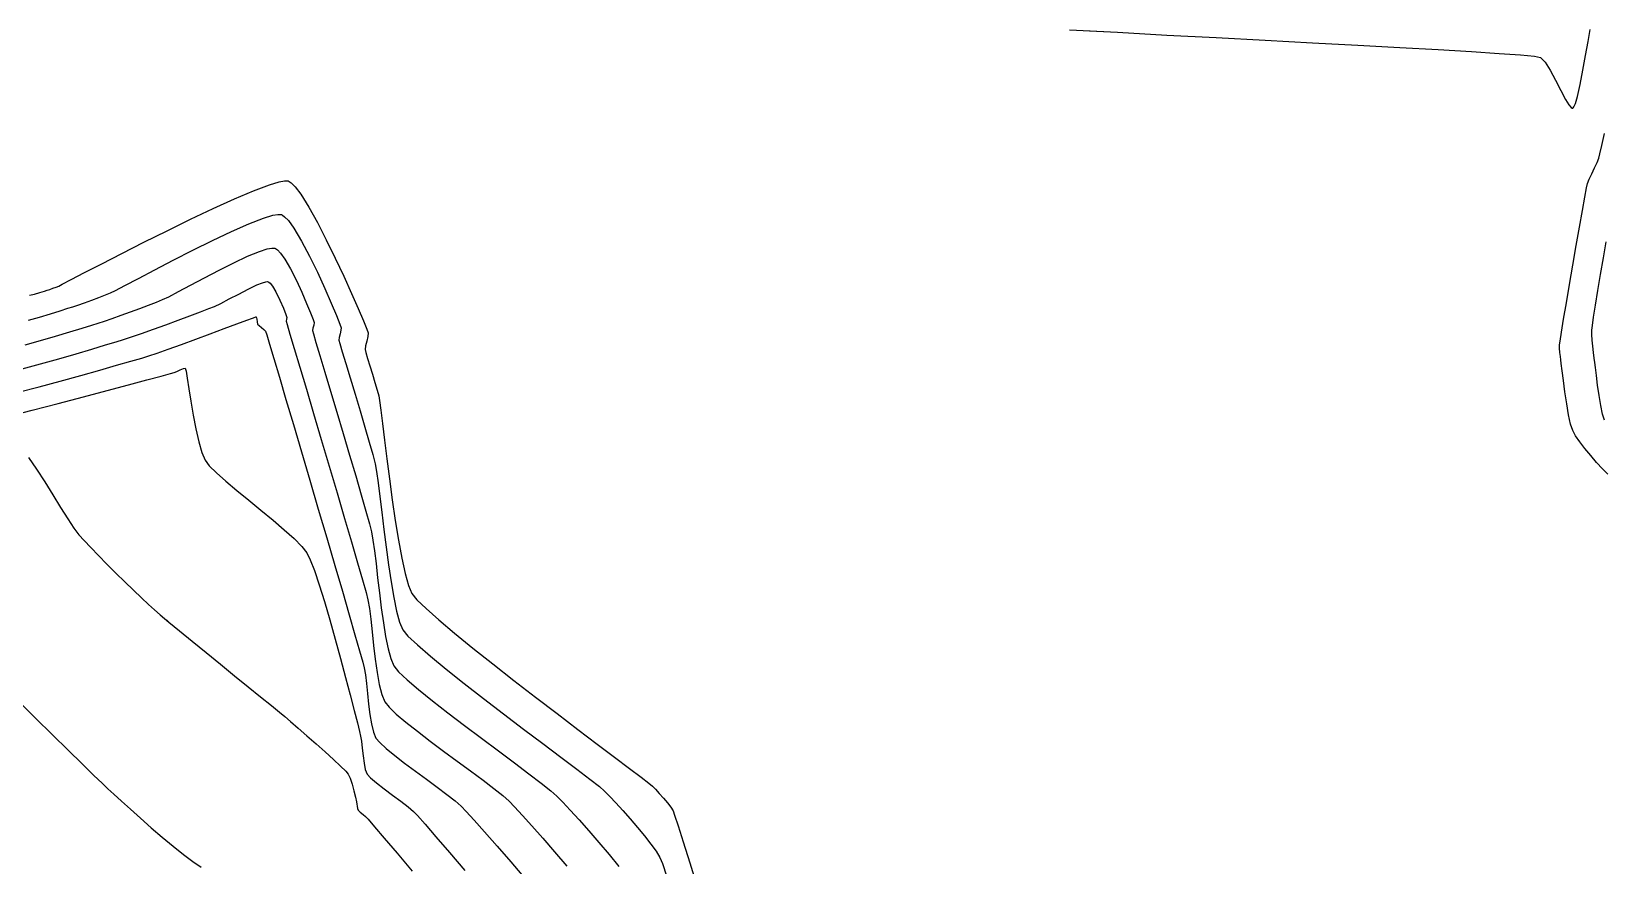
# Model space of a CAD drawing. Header units: metres. Extents: x 708868 to 711043, y 5411316 to 5413138.
# Drawn here: x 709590.9 to 709742.4, y 5411987 to 5412067.4 of the extents above; entities that cross this region are included whole.
import ezdxf

# ---------------------------------------------------------------- set-up
doc = ezdxf.new("R2010")
doc.units = ezdxf.units.M
for name, color, linetype in [('Rionegro 2010_Contours', 7, 'Continuous'), ('Rionegro 2014_Contours', 7, 'Continuous'), ('Rionegro 2018_Contours', 7, 'Continuous')]:
    doc.layers.add(name, color=color, linetype=linetype)

msp = doc.modelspace()

# ---------------------------------------------------------------- linework, layer by layer
at = {"layer": 'Rionegro 2010_Contours'}
for points in [[(709692.86, 5412067.45, 243), (709695.55, 5412067.31, 243), (709700.29, 5412067.05, 243), (709705.06, 5412066.8, 243), (709709.77, 5412066.55, 243), (709714.34, 5412066.31, 243), (709718.7, 5412066.07, 243), (709722.76, 5412065.85, 243), (709726.44, 5412065.64, 243), (709729.65, 5412065.45, 243), (709732.33, 5412065.28, 243), (709734.38, 5412065.13, 243), (709735.72, 5412065, 243), (709736.29, 5412064.9, 243), (709736.74, 5412064.44, 243), (709737.24, 5412063.66, 243), (709737.75, 5412062.7, 243), (709738.25, 5412061.7, 243), (709738.72, 5412060.83, 243), (709739.04, 5412060.31, 243), (709739.24, 5412060.07, 243), (709739.35, 5412060, 243), (709739.4, 5412060, 243), (709739.44, 5412060.02, 243), (709739.52, 5412060.13, 243), (709739.66, 5412060.45, 243), (709739.86, 5412061.13, 243), (709740.12, 5412062.29, 243), (709740.39, 5412063.65, 243), (709740.65, 5412065.08, 243), (709740.88, 5412066.43, 243), (709741.07, 5412067.57, 243)], [(709742.79, 5412024.75, 242), (709742.28, 5412025.27, 242), (709741.71, 5412025.87, 242), (709741.14, 5412026.53, 242), (709740.58, 5412027.2, 242), (709740.08, 5412027.85, 242), (709739.68, 5412028.44, 242), (709739.4, 5412028.94, 242), (709739.2, 5412029.55, 242), (709739, 5412030.45, 242), (709738.82, 5412031.52, 242), (709738.65, 5412032.66, 242), (709738.5, 5412033.76, 242), (709738.38, 5412034.71, 242), (709738.3, 5412035.41, 242), (709738.26, 5412035.75, 242), (709738.22, 5412036.07, 242), (709738.17, 5412036.48, 242), (709738.14, 5412036.89, 242), (709738.13, 5412037.21, 242), (709738.18, 5412037.57, 242), (709738.32, 5412038.43, 242), (709738.53, 5412039.69, 242), (709738.79, 5412041.25, 242), (709739.09, 5412043.02, 242), (709739.41, 5412044.89, 242), (709739.74, 5412046.76, 242), (709740.05, 5412048.54, 242), (709740.33, 5412050.13, 242), (709740.56, 5412051.42, 242), (709740.73, 5412052.33, 242), (709740.82, 5412052.75, 242), (709740.98, 5412053.16, 242), (709741.23, 5412053.69, 242), (709741.51, 5412054.25, 242), (709741.76, 5412054.77, 242), (709741.92, 5412055.19, 242), (709742.02, 5412055.59, 242), (709742.21, 5412056.41, 242), (709742.45, 5412057.57, 242)], [(709590.74, 5412041.98, 242), (709591.22, 5412042.09, 242), (709591.74, 5412042.24, 242), (709592.17, 5412042.37, 242), (709592.44, 5412042.46, 242), (709592.68, 5412042.54, 242), (709592.99, 5412042.65, 242), (709593.3, 5412042.77, 242), (709593.54, 5412042.86, 242), (709593.88, 5412043.04, 242), (709594.74, 5412043.49, 242), (709596.04, 5412044.16, 242), (709597.7, 5412045.02, 242), (709599.63, 5412046.01, 242), (709601.75, 5412047.09, 242), (709603.98, 5412048.2, 242), (709606.23, 5412049.3, 242), (709608.43, 5412050.34, 242), (709610.48, 5412051.27, 242), (709612.31, 5412052.05, 242), (709613.84, 5412052.63, 242), (709614.78, 5412052.91, 242), (709615.3, 5412053.01, 242), (709615.55, 5412053.01, 242), (709615.64, 5412052.99, 242), (709615.74, 5412052.94, 242), (709615.95, 5412052.8, 242), (709616.31, 5412052.43, 242), (709616.86, 5412051.71, 242), (709617.63, 5412050.48, 242), (709618.46, 5412048.99, 242), (709619.32, 5412047.32, 242), (709620.18, 5412045.56, 242), (709621.01, 5412043.81, 242), (709621.76, 5412042.16, 242), (709622.4, 5412040.69, 242), (709622.91, 5412039.51, 242), (709623.24, 5412038.7, 242), (709623.37, 5412038.35, 242), (709623.34, 5412038.01, 242), (709623.23, 5412037.56, 242), (709623.11, 5412037.1, 242), (709623.07, 5412036.75, 242), (709623.13, 5412036.45, 242), (709623.29, 5412035.89, 242), (709623.51, 5412035.17, 242), (709623.77, 5412034.37, 242), (709624.01, 5412033.56, 242), (709624.23, 5412032.85, 242), (709624.37, 5412032.3, 242), (709624.45, 5412031.83, 242), (709624.57, 5412030.9, 242), (709624.73, 5412029.61, 242), (709624.92, 5412028.02, 242), (709625.14, 5412026.22, 242), (709625.4, 5412024.28, 242), (709625.67, 5412022.28, 242), (709625.96, 5412020.29, 242), (709626.27, 5412018.39, 242), (709626.59, 5412016.66, 242), (709626.91, 5412015.18, 242), (709627.24, 5412014.01, 242), (709627.56, 5412013.24, 242), (709628.04, 5412012.65, 242), (709628.93, 5412011.79, 242), (709630.17, 5412010.7, 242), (709631.69, 5412009.42, 242), (709633.45, 5412007.99, 242), (709635.37, 5412006.46, 242), (709637.4, 5412004.87, 242), (709639.48, 5412003.27, 242), (709641.55, 5412001.68, 242), (709643.55, 5412000.15, 242), (709645.42, 5411998.74, 242), (709647.1, 5411997.47, 242), (709648.53, 5411996.39, 242), (709649.66, 5411995.54, 242), (709650.41, 5411994.96, 242), (709650.74, 5411994.7, 242), (709651.03, 5411994.39, 242), (709651.4, 5411993.99, 242), (709651.8, 5411993.54, 242), (709652.18, 5411993.08, 242), (709652.51, 5411992.65, 242), (709652.73, 5411992.3, 242), (709652.88, 5411991.89, 242), (709653.21, 5411990.87, 242), (709653.7, 5411989.32, 242), (709654.34, 5411987.3, 242), (709655.1, 5411984.88, 242)], [(709590.62, 5412039.59, 241), (709591.7, 5412039.88, 241), (709592.74, 5412040.19, 241), (709593.67, 5412040.49, 241), (709594.41, 5412040.73, 241), (709594.89, 5412040.88, 241), (709595.39, 5412041.04, 241), (709596.02, 5412041.26, 241), (709596.72, 5412041.51, 241), (709597.42, 5412041.77, 241), (709598.05, 5412042.01, 241), (709598.54, 5412042.21, 241), (709599, 5412042.44, 241), (709599.93, 5412042.92, 241), (709601.22, 5412043.6, 241), (709602.81, 5412044.43, 241), (709604.58, 5412045.35, 241), (709606.47, 5412046.31, 241), (709608.37, 5412047.24, 241), (709610.19, 5412048.11, 241), (709611.86, 5412048.85, 241), (709613.28, 5412049.4, 241), (709614.17, 5412049.68, 241), (709614.67, 5412049.77, 241), (709614.91, 5412049.77, 241), (709615, 5412049.75, 241), (709615.1, 5412049.7, 241), (709615.31, 5412049.55, 241), (709615.68, 5412049.17, 241), (709616.21, 5412048.43, 241), (709616.95, 5412047.2, 241), (709617.71, 5412045.75, 241), (709618.47, 5412044.19, 241), (709619.18, 5412042.64, 241), (709619.8, 5412041.21, 241), (709620.3, 5412040.03, 241), (709620.63, 5412039.2, 241), (709620.75, 5412038.85, 241), (709620.73, 5412038.6, 241), (709620.65, 5412038.26, 241), (709620.57, 5412037.92, 241), (709620.53, 5412037.66, 241), (709620.62, 5412037.33, 241), (709620.85, 5412036.54, 241), (709621.19, 5412035.4, 241), (709621.61, 5412034.01, 241), (709622.09, 5412032.46, 241), (709622.57, 5412030.85, 241), (709623.04, 5412029.28, 241), (709623.46, 5412027.84, 241), (709623.8, 5412026.63, 241), (709624.02, 5412025.75, 241), (709624.16, 5412024.99, 241), (709624.31, 5412023.92, 241), (709624.48, 5412022.59, 241), (709624.67, 5412021.07, 241), (709624.87, 5412019.42, 241), (709625.08, 5412017.71, 241), (709625.31, 5412016, 241), (709625.56, 5412014.36, 241), (709625.82, 5412012.85, 241), (709626.09, 5412011.54, 241), (709626.39, 5412010.49, 241), (709626.7, 5412009.76, 241), (709627.19, 5412009.15, 241), (709628.1, 5412008.29, 241), (709629.35, 5412007.21, 241), (709630.87, 5412005.96, 241), (709632.6, 5412004.59, 241), (709634.47, 5412003.14, 241), (709636.4, 5412001.66, 241), (709638.33, 5412000.19, 241), (709640.2, 5411998.78, 241), (709641.93, 5411997.48, 241), (709643.45, 5411996.32, 241), (709644.71, 5411995.36, 241), (709645.63, 5411994.64, 241), (709646.13, 5411994.21, 241), (709646.63, 5411993.7, 241), (709647.23, 5411993.07, 241), (709647.9, 5411992.33, 241), (709648.61, 5411991.54, 241), (709649.31, 5411990.71, 241), (709649.98, 5411989.89, 241), (709650.59, 5411989.11, 241), (709651.09, 5411988.41, 241), (709651.46, 5411987.81, 241), (709651.7, 5411987.22, 241), (709652.11, 5411986.04, 241)], [(709742.46, 5412029.96, 241), (709742.28, 5412030.52, 241), (709742.11, 5412031.35, 241), (709741.95, 5412032.31, 241), (709741.8, 5412033.32, 241), (709741.68, 5412034.26, 241), (709741.59, 5412035.02, 241), (709741.54, 5412035.49, 241), (709741.48, 5412035.92, 241), (709741.42, 5412036.46, 241), (709741.35, 5412037.06, 241), (709741.29, 5412037.66, 241), (709741.26, 5412038.2, 241), (709741.25, 5412038.62, 241), (709741.3, 5412039.05, 241), (709741.42, 5412039.88, 241), (709741.61, 5412041.04, 241), (709741.83, 5412042.44, 241), (709742.09, 5412043.97, 241), (709742.36, 5412045.57, 241), (709742.64, 5412047.13, 241)], [(709590.01, 5412034.88, 239), (709591.78, 5412035.36, 239), (709593.54, 5412035.85, 239), (709595.22, 5412036.33, 239), (709596.75, 5412036.79, 239), (709598.06, 5412037.19, 239), (709599.09, 5412037.5, 239), (709599.78, 5412037.71, 239), (709600.55, 5412037.96, 239), (709601.53, 5412038.3, 239), (709602.66, 5412038.7, 239), (709603.85, 5412039.13, 239), (709605.05, 5412039.57, 239), (709606.19, 5412040, 239), (709607.2, 5412040.38, 239), (709608.01, 5412040.69, 239), (709608.55, 5412040.9, 239), (709609.17, 5412041.2, 239), (709609.98, 5412041.62, 239), (709610.89, 5412042.1, 239), (709611.8, 5412042.58, 239), (709612.64, 5412042.98, 239), (709613.19, 5412043.19, 239), (709613.51, 5412043.28, 239), (709613.66, 5412043.29, 239), (709613.72, 5412043.27, 239), (709613.78, 5412043.24, 239), (709613.91, 5412043.13, 239), (709614.13, 5412042.85, 239), (709614.45, 5412042.31, 239), (709614.84, 5412041.52, 239), (709615.19, 5412040.73, 239), (709615.43, 5412040.12, 239), (709615.53, 5412039.85, 239), (709615.5, 5412039.66, 239), (709615.46, 5412039.48, 239), (709615.55, 5412039.15, 239), (709615.82, 5412038.24, 239), (709616.23, 5412036.85, 239), (709616.77, 5412035.05, 239), (709617.4, 5412032.94, 239), (709618.09, 5412030.58, 239), (709618.84, 5412028.07, 239), (709619.6, 5412025.5, 239), (709620.36, 5412022.94, 239), (709621.08, 5412020.48, 239), (709621.75, 5412018.21, 239), (709622.33, 5412016.2, 239), (709622.8, 5412014.55, 239), (709623.15, 5412013.33, 239), (709623.33, 5412012.63, 239), (709623.48, 5412011.81, 239), (709623.61, 5412010.76, 239), (709623.74, 5412009.55, 239), (709623.88, 5412008.25, 239), (709624.03, 5412006.92, 239), (709624.21, 5412005.65, 239), (709624.42, 5412004.49, 239), (709624.67, 5412003.52, 239), (709624.97, 5412002.8, 239), (709625.38, 5412002.29, 239), (709626.07, 5412001.63, 239), (709627, 5412000.84, 239), (709628.1, 5411999.97, 239), (709629.33, 5411999.03, 239), (709630.63, 5411998.06, 239), (709631.94, 5411997.09, 239), (709633.22, 5411996.15, 239), (709634.42, 5411995.26, 239), (709635.47, 5411994.46, 239), (709636.32, 5411993.77, 239), (709636.93, 5411993.23, 239), (709637.47, 5411992.68, 239), (709638.22, 5411991.87, 239), (709639.14, 5411990.85, 239), (709640.18, 5411989.67, 239), (709641.32, 5411988.37, 239), (709642.51, 5411986.99, 239)], [(709589.64, 5412032.64, 238), (709591.67, 5412033.17, 238), (709593.7, 5412033.71, 238), (709595.66, 5412034.25, 238), (709597.49, 5412034.76, 238), (709599.12, 5412035.23, 238), (709600.5, 5412035.62, 238), (709601.55, 5412035.93, 238), (709602.22, 5412036.13, 238), (709603.02, 5412036.39, 238), (709604.1, 5412036.77, 238), (709605.37, 5412037.23, 238), (709606.75, 5412037.74, 238), (709608.15, 5412038.27, 238), (709609.49, 5412038.77, 238), (709610.69, 5412039.22, 238), (709611.66, 5412039.58, 238), (709612.21, 5412039.78, 238), (709612.46, 5412039.87, 238), (709612.55, 5412039.89, 238), (709612.56, 5412039.89, 238), (709612.58, 5412039.88, 238), (709612.6, 5412039.81, 238), (709612.63, 5412039.67, 238), (709612.66, 5412039.43, 238), (709612.71, 5412039.21, 238), (709612.84, 5412039.07, 238), (709613.07, 5412038.88, 238), (709613.31, 5412038.68, 238), (709613.47, 5412038.52, 238), (709613.58, 5412038.18, 238), (709613.85, 5412037.28, 238), (709614.27, 5412035.89, 238), (709614.81, 5412034.08, 238), (709615.44, 5412031.94, 238), (709616.16, 5412029.52, 238), (709616.93, 5412026.91, 238), (709617.73, 5412024.17, 238), (709618.55, 5412021.38, 238), (709619.36, 5412018.62, 238), (709620.14, 5412015.95, 238), (709620.87, 5412013.46, 238), (709621.52, 5412011.2, 238), (709622.08, 5412009.26, 238), (709622.53, 5412007.71, 238), (709622.83, 5412006.63, 238), (709622.98, 5412006.07, 238), (709623.1, 5412005.41, 238), (709623.2, 5412004.57, 238), (709623.3, 5412003.61, 238), (709623.4, 5412002.6, 238), (709623.53, 5412001.6, 238), (709623.68, 5412000.68, 238), (709623.87, 5411999.9, 238), (709624.11, 5411999.32, 238), (709624.47, 5411998.88, 238), (709625.09, 5411998.31, 238), (709625.91, 5411997.64, 238), (709626.87, 5411996.91, 238), (709627.91, 5411996.14, 238), (709628.97, 5411995.36, 238), (709630.01, 5411994.6, 238), (709630.95, 5411993.89, 238), (709631.74, 5411993.26, 238), (709632.32, 5411992.75, 238), (709632.81, 5411992.24, 238), (709633.58, 5411991.4, 238), (709634.58, 5411990.27, 238), (709635.77, 5411988.91, 238), (709637.11, 5411987.38, 238), (709638.53, 5411985.72, 238)], [(709588.5, 5412030.27, 237), (709590.98, 5412030.9, 237), (709593.48, 5412031.55, 237), (709595.92, 5412032.19, 237), (709598.21, 5412032.8, 237), (709600.28, 5412033.35, 237), (709602.04, 5412033.83, 237), (709603.41, 5412034.2, 237), (709604.32, 5412034.45, 237), (709604.67, 5412034.54, 237), (709604.92, 5412034.65, 237), (709605.24, 5412034.8, 237), (709605.55, 5412034.92, 237), (709605.74, 5412034.94, 237), (709605.81, 5412034.67, 237), (709605.93, 5412033.98, 237), (709606.09, 5412032.98, 237), (709606.28, 5412031.76, 237), (709606.5, 5412030.44, 237), (709606.76, 5412029.1, 237), (709607.03, 5412027.87, 237), (709607.33, 5412026.83, 237), (709607.64, 5412026.1, 237), (709608.05, 5412025.56, 237), (709608.74, 5412024.88, 237), (709609.64, 5412024.07, 237), (709610.7, 5412023.18, 237), (709611.85, 5412022.24, 237), (709613.03, 5412021.27, 237), (709614.2, 5412020.31, 237), (709615.28, 5412019.39, 237), (709616.22, 5412018.54, 237), (709616.97, 5412017.79, 237), (709617.45, 5412017.18, 237), (709617.78, 5412016.5, 237), (709618.18, 5412015.45, 237), (709618.64, 5412014.08, 237), (709619.14, 5412012.47, 237), (709619.65, 5412010.7, 237), (709620.18, 5412008.84, 237), (709620.69, 5412006.97, 237), (709621.18, 5412005.15, 237), (709621.63, 5412003.47, 237), (709622.01, 5412001.99, 237), (709622.32, 5412000.79, 237), (709622.53, 5411999.94, 237), (709622.63, 5411999.51, 237), (709622.72, 5411999.01, 237), (709622.79, 5411998.35, 237), (709622.86, 5411997.62, 237), (709622.96, 5411996.91, 237), (709623.08, 5411996.28, 237), (709623.25, 5411995.84, 237), (709623.57, 5411995.48, 237), (709624.15, 5411994.99, 237), (709624.89, 5411994.43, 237), (709625.7, 5411993.83, 237), (709626.51, 5411993.24, 237), (709627.21, 5411992.7, 237), (709627.72, 5411992.26, 237), (709628.1, 5411991.85, 237), (709628.84, 5411991.01, 237), (709629.89, 5411989.81, 237), (709631.18, 5411988.3, 237), (709632.68, 5411986.56, 237)], [(709603.95, 5412010.67, 236), (709604.14, 5412010.5, 236), (709605.19, 5412009.64, 236), (709606.41, 5412008.64, 236), (709607.74, 5412007.56, 236), (709609.12, 5412006.45, 236), (709610.49, 5412005.33, 236), (709611.8, 5412004.27, 236), (709613, 5412003.3, 236), (709614.03, 5412002.47, 236), (709614.82, 5412001.82, 236), (709615.33, 5412001.39, 236), (709615.89, 5412000.9, 236), (709616.62, 5412000.27, 236), (709617.46, 5411999.54, 236), (709618.34, 5411998.76, 236), (709619.21, 5411997.98, 236), (709620.01, 5411997.25, 236), (709620.69, 5411996.62, 236), (709621.19, 5411996.13, 236), (709621.44, 5411995.84, 236), (709621.62, 5411995.45, 236), (709621.8, 5411994.88, 236), (709621.98, 5411994.24, 236), (709622.13, 5411993.64, 236), (709622.24, 5411993.18, 236), (709622.28, 5411992.96, 236), (709622.31, 5411992.77, 236), (709622.34, 5411992.53, 236), (709622.39, 5411992.36, 236), (709622.57, 5411992.19, 236), (709622.87, 5411991.96, 236), (709623.11, 5411991.77, 236), (709623.35, 5411991.5, 236), (709623.96, 5411990.78, 236), (709624.91, 5411989.67, 236), (709626.14, 5411988.23, 236), (709627.6, 5411986.51, 236)]]:
    msp.add_polyline3d(points, dxfattribs=at)
at = {"layer": 'Rionegro 2014_Contours'}
for points in [[(709690.92, 5412067.56, 243), (709695.55, 5412067.31, 243), (709700.29, 5412067.05, 243), (709705.06, 5412066.8, 243), (709709.77, 5412066.55, 243), (709714.34, 5412066.31, 243), (709718.7, 5412066.07, 243), (709722.76, 5412065.85, 243), (709726.44, 5412065.64, 243), (709729.65, 5412065.45, 243), (709732.33, 5412065.28, 243), (709734.38, 5412065.13, 243), (709735.72, 5412065, 243), (709736.29, 5412064.9, 243), (709736.74, 5412064.44, 243), (709737.24, 5412063.66, 243), (709737.75, 5412062.7, 243), (709738.25, 5412061.7, 243), (709738.72, 5412060.83, 243), (709739.04, 5412060.31, 243), (709739.24, 5412060.07, 243), (709739.35, 5412060, 243), (709739.4, 5412060, 243), (709739.44, 5412060.02, 243), (709739.52, 5412060.13, 243), (709739.66, 5412060.45, 243), (709739.86, 5412061.13, 243), (709740.12, 5412062.29, 243), (709740.39, 5412063.65, 243), (709740.65, 5412065.08, 243), (709740.88, 5412066.43, 243), (709741.07, 5412067.57, 243)], [(709742.79, 5412024.75, 242), (709742.28, 5412025.27, 242), (709741.71, 5412025.87, 242), (709741.14, 5412026.53, 242), (709740.58, 5412027.2, 242), (709740.08, 5412027.85, 242), (709739.68, 5412028.44, 242), (709739.4, 5412028.94, 242), (709739.2, 5412029.55, 242), (709739, 5412030.45, 242), (709738.82, 5412031.52, 242), (709738.65, 5412032.66, 242), (709738.5, 5412033.76, 242), (709738.38, 5412034.71, 242), (709738.3, 5412035.41, 242), (709738.26, 5412035.75, 242), (709738.22, 5412036.07, 242), (709738.17, 5412036.48, 242), (709738.14, 5412036.89, 242), (709738.13, 5412037.21, 242), (709738.18, 5412037.57, 242), (709738.32, 5412038.43, 242), (709738.53, 5412039.69, 242), (709738.79, 5412041.25, 242), (709739.09, 5412043.02, 242), (709739.41, 5412044.89, 242), (709739.74, 5412046.76, 242), (709740.05, 5412048.54, 242), (709740.33, 5412050.13, 242), (709740.56, 5412051.42, 242), (709740.73, 5412052.33, 242), (709740.82, 5412052.75, 242), (709740.98, 5412053.16, 242), (709741.23, 5412053.69, 242), (709741.51, 5412054.25, 242), (709741.76, 5412054.77, 242), (709741.92, 5412055.19, 242), (709742.02, 5412055.59, 242), (709742.21, 5412056.41, 242), (709742.45, 5412057.57, 242)], [(709590.74, 5412041.98, 242), (709591.22, 5412042.09, 242), (709591.74, 5412042.24, 242), (709592.17, 5412042.37, 242), (709592.44, 5412042.46, 242), (709592.68, 5412042.54, 242), (709592.99, 5412042.65, 242), (709593.3, 5412042.77, 242), (709593.54, 5412042.86, 242), (709593.88, 5412043.04, 242), (709594.74, 5412043.49, 242), (709596.04, 5412044.16, 242), (709597.7, 5412045.02, 242), (709599.63, 5412046.01, 242), (709601.75, 5412047.09, 242), (709603.98, 5412048.2, 242), (709606.23, 5412049.3, 242), (709608.43, 5412050.34, 242), (709610.48, 5412051.27, 242), (709612.31, 5412052.05, 242), (709613.84, 5412052.63, 242), (709614.78, 5412052.91, 242), (709615.3, 5412053.01, 242), (709615.55, 5412053.01, 242), (709615.64, 5412052.99, 242), (709615.74, 5412052.94, 242), (709615.95, 5412052.8, 242), (709616.31, 5412052.43, 242), (709616.86, 5412051.71, 242), (709617.63, 5412050.48, 242), (709618.46, 5412048.99, 242), (709619.32, 5412047.32, 242), (709620.18, 5412045.56, 242), (709621.01, 5412043.81, 242), (709621.76, 5412042.16, 242), (709622.4, 5412040.69, 242), (709622.91, 5412039.51, 242), (709623.24, 5412038.7, 242), (709623.37, 5412038.35, 242), (709623.34, 5412038.01, 242), (709623.23, 5412037.56, 242), (709623.11, 5412037.1, 242), (709623.07, 5412036.75, 242), (709623.13, 5412036.45, 242), (709623.29, 5412035.89, 242), (709623.51, 5412035.17, 242), (709623.77, 5412034.37, 242), (709624.01, 5412033.56, 242), (709624.23, 5412032.85, 242), (709624.37, 5412032.3, 242), (709624.45, 5412031.83, 242), (709624.57, 5412030.9, 242), (709624.73, 5412029.61, 242), (709624.92, 5412028.02, 242), (709625.14, 5412026.22, 242), (709625.4, 5412024.28, 242), (709625.67, 5412022.28, 242), (709625.96, 5412020.29, 242), (709626.27, 5412018.39, 242), (709626.59, 5412016.66, 242), (709626.91, 5412015.18, 242), (709627.24, 5412014.01, 242), (709627.56, 5412013.24, 242), (709628.04, 5412012.65, 242), (709628.93, 5412011.79, 242), (709630.17, 5412010.7, 242), (709631.69, 5412009.42, 242), (709633.45, 5412007.99, 242), (709635.37, 5412006.46, 242), (709637.4, 5412004.87, 242), (709639.48, 5412003.27, 242), (709641.55, 5412001.68, 242), (709643.55, 5412000.15, 242), (709645.42, 5411998.74, 242), (709647.1, 5411997.47, 242), (709648.53, 5411996.39, 242), (709649.66, 5411995.54, 242), (709650.41, 5411994.96, 242), (709650.74, 5411994.7, 242), (709651.03, 5411994.39, 242), (709651.4, 5411993.99, 242), (709651.8, 5411993.54, 242), (709652.18, 5411993.08, 242), (709652.51, 5411992.65, 242), (709652.73, 5411992.3, 242), (709652.88, 5411991.89, 242), (709653.21, 5411990.87, 242), (709653.7, 5411989.32, 242), (709654.34, 5411987.3, 242), (709655.1, 5411984.88, 242)], [(709590.62, 5412039.59, 241), (709591.7, 5412039.88, 241), (709592.74, 5412040.19, 241), (709593.67, 5412040.49, 241), (709594.41, 5412040.73, 241), (709594.89, 5412040.88, 241), (709595.39, 5412041.04, 241), (709596.02, 5412041.26, 241), (709596.72, 5412041.51, 241), (709597.42, 5412041.77, 241), (709598.05, 5412042.01, 241), (709598.54, 5412042.21, 241), (709599, 5412042.44, 241), (709599.93, 5412042.92, 241), (709601.22, 5412043.6, 241), (709602.81, 5412044.43, 241), (709604.58, 5412045.35, 241), (709606.47, 5412046.31, 241), (709608.37, 5412047.24, 241), (709610.19, 5412048.11, 241), (709611.86, 5412048.85, 241), (709613.28, 5412049.4, 241), (709614.17, 5412049.68, 241), (709614.67, 5412049.77, 241), (709614.91, 5412049.77, 241), (709615, 5412049.75, 241), (709615.1, 5412049.7, 241), (709615.31, 5412049.55, 241), (709615.68, 5412049.17, 241), (709616.21, 5412048.43, 241), (709616.95, 5412047.2, 241), (709617.71, 5412045.75, 241), (709618.47, 5412044.19, 241), (709619.18, 5412042.64, 241), (709619.8, 5412041.21, 241), (709620.3, 5412040.03, 241), (709620.63, 5412039.2, 241), (709620.75, 5412038.85, 241), (709620.73, 5412038.6, 241), (709620.65, 5412038.26, 241), (709620.57, 5412037.92, 241), (709620.53, 5412037.66, 241), (709620.62, 5412037.33, 241), (709620.85, 5412036.54, 241), (709621.19, 5412035.4, 241), (709621.61, 5412034.01, 241), (709622.09, 5412032.46, 241), (709622.57, 5412030.85, 241), (709623.04, 5412029.28, 241), (709623.46, 5412027.84, 241), (709623.8, 5412026.63, 241), (709624.02, 5412025.75, 241), (709624.16, 5412024.99, 241), (709624.31, 5412023.92, 241), (709624.48, 5412022.59, 241), (709624.67, 5412021.07, 241), (709624.87, 5412019.42, 241), (709625.08, 5412017.71, 241), (709625.31, 5412016, 241), (709625.56, 5412014.36, 241), (709625.82, 5412012.85, 241), (709626.09, 5412011.54, 241), (709626.39, 5412010.49, 241), (709626.7, 5412009.76, 241), (709627.19, 5412009.15, 241), (709628.1, 5412008.29, 241), (709629.35, 5412007.21, 241), (709630.87, 5412005.96, 241), (709632.6, 5412004.59, 241), (709634.47, 5412003.14, 241), (709636.4, 5412001.66, 241), (709638.33, 5412000.19, 241), (709640.2, 5411998.78, 241), (709641.93, 5411997.48, 241), (709643.45, 5411996.32, 241), (709644.71, 5411995.36, 241), (709645.63, 5411994.64, 241), (709646.13, 5411994.21, 241), (709646.63, 5411993.7, 241), (709647.23, 5411993.07, 241), (709647.9, 5411992.33, 241), (709648.61, 5411991.54, 241), (709649.31, 5411990.71, 241), (709649.98, 5411989.89, 241), (709650.59, 5411989.11, 241), (709651.09, 5411988.41, 241), (709651.46, 5411987.81, 241), (709651.7, 5411987.22, 241), (709652.11, 5411986.04, 241)], [(709590.31, 5412037.21, 240), (709591.79, 5412037.61, 240), (709593.24, 5412038.03, 240), (709594.6, 5412038.44, 240), (709595.79, 5412038.81, 240), (709596.72, 5412039.1, 240), (709597.33, 5412039.29, 240), (709597.95, 5412039.49, 240), (709598.7, 5412039.75, 240), (709599.56, 5412040.05, 240), (709600.46, 5412040.38, 240), (709601.35, 5412040.71, 240), (709602.2, 5412041.03, 240), (709602.95, 5412041.32, 240), (709603.55, 5412041.56, 240), (709604.15, 5412041.84, 240), (709605.07, 5412042.33, 240), (709606.25, 5412042.95, 240), (709607.58, 5412043.66, 240), (709609, 5412044.4, 240), (709610.41, 5412045.11, 240), (709611.74, 5412045.73, 240), (709612.89, 5412046.21, 240), (709613.64, 5412046.45, 240), (709614.06, 5412046.53, 240), (709614.28, 5412046.53, 240), (709614.36, 5412046.51, 240), (709614.44, 5412046.47, 240), (709614.62, 5412046.35, 240), (709614.91, 5412046.04, 240), (709615.33, 5412045.46, 240), (709615.88, 5412044.51, 240), (709616.44, 5412043.41, 240), (709616.96, 5412042.27, 240), (709617.42, 5412041.19, 240), (709617.8, 5412040.27, 240), (709618.05, 5412039.63, 240), (709618.14, 5412039.35, 240), (709618.11, 5412039.11, 240), (709618.03, 5412038.81, 240), (709617.99, 5412038.57, 240), (709618.08, 5412038.25, 240), (709618.33, 5412037.42, 240), (709618.7, 5412036.17, 240), (709619.17, 5412034.58, 240), (709619.73, 5412032.74, 240), (709620.33, 5412030.73, 240), (709620.95, 5412028.65, 240), (709621.57, 5412026.56, 240), (709622.16, 5412024.57, 240), (709622.69, 5412022.75, 240), (709623.14, 5412021.19, 240), (709623.47, 5412019.97, 240), (709623.68, 5412019.19, 240), (709623.82, 5412018.4, 240), (709623.97, 5412017.36, 240), (709624.12, 5412016.13, 240), (709624.27, 5412014.76, 240), (709624.44, 5412013.32, 240), (709624.62, 5412011.85, 240), (709624.82, 5412010.43, 240), (709625.03, 5412009.1, 240), (709625.27, 5412007.92, 240), (709625.54, 5412006.97, 240), (709625.83, 5412006.28, 240), (709626.29, 5412005.71, 240), (709627.11, 5412004.94, 240), (709628.21, 5412004, 240), (709629.54, 5412002.92, 240), (709631.04, 5412001.75, 240), (709632.64, 5412000.53, 240), (709634.28, 5411999.3, 240), (709635.9, 5411998.08, 240), (709637.44, 5411996.93, 240), (709638.83, 5411995.88, 240), (709640.02, 5411994.97, 240), (709640.94, 5411994.24, 240), (709641.53, 5411993.72, 240), (709642.1, 5411993.14, 240), (709642.83, 5411992.36, 240), (709643.68, 5411991.43, 240), (709644.61, 5411990.38, 240), (709645.59, 5411989.25, 240), (709646.57, 5411988.1, 240), (709647.51, 5411986.95, 240)], [(709742.46, 5412029.96, 241), (709742.28, 5412030.52, 241), (709742.11, 5412031.35, 241), (709741.95, 5412032.31, 241), (709741.8, 5412033.32, 241), (709741.68, 5412034.26, 241), (709741.59, 5412035.02, 241), (709741.54, 5412035.49, 241), (709741.48, 5412035.92, 241), (709741.42, 5412036.46, 241), (709741.35, 5412037.06, 241), (709741.29, 5412037.66, 241), (709741.26, 5412038.2, 241), (709741.25, 5412038.62, 241), (709741.3, 5412039.05, 241), (709741.42, 5412039.88, 241), (709741.61, 5412041.04, 241), (709741.83, 5412042.44, 241), (709742.09, 5412043.97, 241), (709742.36, 5412045.57, 241), (709742.64, 5412047.13, 241)], [(709590.01, 5412034.88, 239), (709591.78, 5412035.36, 239), (709593.54, 5412035.85, 239), (709595.22, 5412036.33, 239), (709596.75, 5412036.79, 239), (709598.06, 5412037.19, 239), (709599.09, 5412037.5, 239), (709599.78, 5412037.71, 239), (709600.55, 5412037.96, 239), (709601.53, 5412038.3, 239), (709602.66, 5412038.7, 239), (709603.85, 5412039.13, 239), (709605.05, 5412039.57, 239), (709606.19, 5412040, 239), (709607.2, 5412040.38, 239), (709608.01, 5412040.69, 239), (709608.55, 5412040.9, 239), (709609.17, 5412041.2, 239), (709609.98, 5412041.62, 239), (709610.89, 5412042.1, 239), (709611.8, 5412042.58, 239), (709612.64, 5412042.98, 239), (709613.19, 5412043.19, 239), (709613.51, 5412043.28, 239), (709613.66, 5412043.29, 239), (709613.72, 5412043.27, 239), (709613.78, 5412043.24, 239), (709613.91, 5412043.13, 239), (709614.13, 5412042.85, 239), (709614.45, 5412042.31, 239), (709614.84, 5412041.52, 239), (709615.19, 5412040.73, 239), (709615.43, 5412040.12, 239), (709615.53, 5412039.85, 239), (709615.5, 5412039.66, 239), (709615.46, 5412039.48, 239), (709615.55, 5412039.15, 239), (709615.82, 5412038.24, 239), (709616.23, 5412036.85, 239), (709616.77, 5412035.05, 239), (709617.4, 5412032.94, 239), (709618.09, 5412030.58, 239), (709618.84, 5412028.07, 239), (709619.6, 5412025.5, 239), (709620.36, 5412022.94, 239), (709621.08, 5412020.48, 239), (709621.75, 5412018.21, 239), (709622.33, 5412016.2, 239), (709622.8, 5412014.55, 239), (709623.15, 5412013.33, 239), (709623.33, 5412012.63, 239), (709623.48, 5412011.81, 239), (709623.61, 5412010.76, 239), (709623.74, 5412009.55, 239), (709623.88, 5412008.25, 239), (709624.03, 5412006.92, 239), (709624.21, 5412005.65, 239), (709624.42, 5412004.49, 239), (709624.67, 5412003.52, 239), (709624.97, 5412002.8, 239), (709625.38, 5412002.29, 239), (709626.07, 5412001.63, 239), (709627, 5412000.84, 239), (709628.1, 5411999.97, 239), (709629.33, 5411999.03, 239), (709630.63, 5411998.06, 239), (709631.94, 5411997.09, 239), (709633.22, 5411996.15, 239), (709634.42, 5411995.26, 239), (709635.47, 5411994.46, 239), (709636.32, 5411993.77, 239), (709636.93, 5411993.23, 239), (709637.47, 5411992.68, 239), (709638.22, 5411991.87, 239), (709639.14, 5411990.85, 239), (709640.18, 5411989.67, 239), (709641.32, 5411988.37, 239), (709642.51, 5411986.99, 239)], [(709589.64, 5412032.64, 238), (709591.67, 5412033.17, 238), (709593.7, 5412033.71, 238), (709595.66, 5412034.25, 238), (709597.49, 5412034.76, 238), (709599.12, 5412035.23, 238), (709600.5, 5412035.62, 238), (709601.55, 5412035.93, 238), (709602.22, 5412036.13, 238), (709603.02, 5412036.39, 238), (709604.1, 5412036.77, 238), (709605.37, 5412037.23, 238), (709606.75, 5412037.74, 238), (709608.15, 5412038.27, 238), (709609.49, 5412038.77, 238), (709610.69, 5412039.22, 238), (709611.66, 5412039.58, 238), (709612.21, 5412039.78, 238), (709612.46, 5412039.87, 238), (709612.55, 5412039.89, 238), (709612.56, 5412039.89, 238), (709612.58, 5412039.88, 238), (709612.6, 5412039.81, 238), (709612.63, 5412039.67, 238), (709612.66, 5412039.43, 238), (709612.71, 5412039.21, 238), (709612.84, 5412039.07, 238), (709613.07, 5412038.88, 238), (709613.31, 5412038.68, 238), (709613.47, 5412038.52, 238), (709613.58, 5412038.18, 238), (709613.85, 5412037.28, 238), (709614.27, 5412035.89, 238), (709614.81, 5412034.08, 238), (709615.44, 5412031.94, 238), (709616.16, 5412029.52, 238), (709616.93, 5412026.91, 238), (709617.73, 5412024.17, 238), (709618.55, 5412021.38, 238), (709619.36, 5412018.62, 238), (709620.14, 5412015.95, 238), (709620.87, 5412013.46, 238), (709621.52, 5412011.2, 238), (709622.08, 5412009.26, 238), (709622.53, 5412007.71, 238), (709622.83, 5412006.63, 238), (709622.98, 5412006.07, 238), (709623.1, 5412005.41, 238), (709623.2, 5412004.57, 238), (709623.3, 5412003.61, 238), (709623.4, 5412002.6, 238), (709623.53, 5412001.6, 238), (709623.68, 5412000.68, 238), (709623.87, 5411999.9, 238), (709624.11, 5411999.32, 238), (709624.47, 5411998.88, 238), (709625.09, 5411998.31, 238), (709625.91, 5411997.64, 238), (709626.87, 5411996.91, 238), (709627.91, 5411996.14, 238), (709628.97, 5411995.36, 238), (709630.01, 5411994.6, 238), (709630.95, 5411993.89, 238), (709631.74, 5411993.26, 238), (709632.32, 5411992.75, 238), (709632.81, 5411992.24, 238), (709633.58, 5411991.4, 238), (709634.58, 5411990.27, 238), (709635.77, 5411988.91, 238), (709637.11, 5411987.38, 238), (709638.53, 5411985.72, 238)], [(709588.5, 5412030.27, 237), (709590.98, 5412030.9, 237), (709593.48, 5412031.55, 237), (709595.92, 5412032.19, 237), (709598.21, 5412032.8, 237), (709600.28, 5412033.35, 237), (709602.04, 5412033.83, 237), (709603.41, 5412034.2, 237), (709604.32, 5412034.45, 237), (709604.67, 5412034.54, 237), (709604.92, 5412034.65, 237), (709605.24, 5412034.8, 237), (709605.55, 5412034.92, 237), (709605.74, 5412034.94, 237), (709605.81, 5412034.67, 237), (709605.93, 5412033.98, 237), (709606.09, 5412032.98, 237), (709606.28, 5412031.76, 237), (709606.5, 5412030.44, 237), (709606.76, 5412029.1, 237), (709607.03, 5412027.87, 237), (709607.33, 5412026.83, 237), (709607.64, 5412026.1, 237), (709608.05, 5412025.56, 237), (709608.74, 5412024.88, 237), (709609.64, 5412024.07, 237), (709610.7, 5412023.18, 237), (709611.85, 5412022.24, 237), (709613.03, 5412021.27, 237), (709614.2, 5412020.31, 237), (709615.28, 5412019.39, 237), (709616.22, 5412018.54, 237), (709616.97, 5412017.79, 237), (709617.45, 5412017.18, 237), (709617.78, 5412016.5, 237), (709618.18, 5412015.45, 237), (709618.64, 5412014.08, 237), (709619.14, 5412012.47, 237), (709619.65, 5412010.7, 237), (709620.18, 5412008.84, 237), (709620.69, 5412006.97, 237), (709621.18, 5412005.15, 237), (709621.63, 5412003.47, 237), (709622.01, 5412001.99, 237), (709622.32, 5412000.79, 237), (709622.53, 5411999.94, 237), (709622.63, 5411999.51, 237), (709622.72, 5411999.01, 237), (709622.79, 5411998.35, 237), (709622.86, 5411997.62, 237), (709622.96, 5411996.91, 237), (709623.08, 5411996.28, 237), (709623.25, 5411995.84, 237), (709623.57, 5411995.48, 237), (709624.15, 5411994.99, 237), (709624.89, 5411994.43, 237), (709625.7, 5411993.83, 237), (709626.51, 5411993.24, 237), (709627.21, 5411992.7, 237), (709627.72, 5411992.26, 237), (709628.1, 5411991.85, 237), (709628.84, 5411991.01, 237), (709629.89, 5411989.81, 237), (709631.18, 5411988.3, 237), (709632.68, 5411986.56, 237)], [(709590.62, 5412026.36, 236), (709591.4, 5412025.23, 236), (709592.2, 5412024.01, 236), (709592.98, 5412022.75, 236), (709593.73, 5412021.54, 236), (709594.41, 5412020.45, 236), (709595.01, 5412019.55, 236), (709595.49, 5412018.9, 236), (709595.99, 5412018.35, 236), (709596.63, 5412017.67, 236), (709597.37, 5412016.9, 236), (709598.19, 5412016.07, 236), (709599.05, 5412015.22, 236), (709599.91, 5412014.37, 236), (709600.75, 5412013.56, 236), (709601.52, 5412012.82, 236), (709602.2, 5412012.18, 236), (709602.76, 5412011.68, 236), (709603.31, 5412011.2, 236), (709604.14, 5412010.5, 236), (709605.19, 5412009.64, 236), (709606.41, 5412008.64, 236), (709607.74, 5412007.56, 236), (709609.12, 5412006.45, 236), (709610.49, 5412005.33, 236), (709611.8, 5412004.27, 236), (709613, 5412003.3, 236), (709614.03, 5412002.47, 236), (709614.82, 5412001.82, 236), (709615.33, 5412001.39, 236), (709615.89, 5412000.9, 236), (709616.62, 5412000.27, 236), (709617.46, 5411999.54, 236), (709618.34, 5411998.76, 236), (709619.21, 5411997.98, 236), (709620.01, 5411997.25, 236), (709620.69, 5411996.62, 236), (709621.19, 5411996.13, 236), (709621.44, 5411995.84, 236), (709621.62, 5411995.45, 236), (709621.8, 5411994.88, 236), (709621.98, 5411994.24, 236), (709622.13, 5411993.64, 236), (709622.24, 5411993.18, 236), (709622.28, 5411992.96, 236), (709622.31, 5411992.77, 236), (709622.34, 5411992.53, 236), (709622.39, 5411992.36, 236), (709622.57, 5411992.19, 236), (709622.87, 5411991.96, 236), (709623.11, 5411991.77, 236), (709623.35, 5411991.5, 236), (709623.96, 5411990.78, 236), (709624.91, 5411989.67, 236), (709626.14, 5411988.23, 236), (709627.6, 5411986.51, 236)], [(709589.61, 5412002.94, 235), (709591.31, 5412001.25, 235), (709592.94, 5411999.64, 235), (709594.45, 5411998.15, 235), (709595.79, 5411996.84, 235), (709596.91, 5411995.75, 235), (709597.75, 5411994.93, 235), (709598.28, 5411994.44, 235), (709598.85, 5411993.92, 235), (709599.59, 5411993.24, 235), (709600.46, 5411992.46, 235), (709601.43, 5411991.59, 235), (709602.46, 5411990.68, 235), (709603.51, 5411989.78, 235), (709604.56, 5411988.91, 235), (709605.56, 5411988.11, 235), (709606.48, 5411987.42, 235), (709607.28, 5411986.88, 235)]]:
    msp.add_polyline3d(points, dxfattribs=at)
at = {"layer": 'Rionegro 2018_Contours'}
for points in [[(709690.92, 5412067.56, 243), (709695.55, 5412067.31, 243), (709700.29, 5412067.05, 243), (709705.06, 5412066.8, 243), (709709.77, 5412066.55, 243), (709714.34, 5412066.31, 243), (709718.7, 5412066.07, 243), (709722.76, 5412065.85, 243), (709726.44, 5412065.64, 243), (709729.65, 5412065.45, 243), (709732.33, 5412065.28, 243), (709734.38, 5412065.13, 243), (709735.72, 5412065, 243), (709736.29, 5412064.9, 243), (709736.74, 5412064.44, 243), (709737.24, 5412063.66, 243), (709737.75, 5412062.7, 243), (709738.25, 5412061.7, 243), (709738.72, 5412060.83, 243), (709739.04, 5412060.31, 243), (709739.24, 5412060.07, 243), (709739.35, 5412060, 243), (709739.4, 5412060, 243), (709739.44, 5412060.02, 243), (709739.52, 5412060.13, 243), (709739.66, 5412060.45, 243), (709739.86, 5412061.13, 243), (709740.12, 5412062.29, 243), (709740.39, 5412063.65, 243), (709740.65, 5412065.08, 243), (709740.88, 5412066.43, 243), (709741.07, 5412067.57, 243)], [(709742.79, 5412024.75, 242), (709742.28, 5412025.27, 242), (709741.71, 5412025.87, 242), (709741.14, 5412026.53, 242), (709740.58, 5412027.2, 242), (709740.08, 5412027.85, 242), (709739.68, 5412028.44, 242), (709739.4, 5412028.94, 242), (709739.2, 5412029.55, 242), (709739, 5412030.45, 242), (709738.82, 5412031.52, 242), (709738.65, 5412032.66, 242), (709738.5, 5412033.76, 242), (709738.38, 5412034.71, 242), (709738.3, 5412035.41, 242), (709738.26, 5412035.75, 242), (709738.22, 5412036.07, 242), (709738.17, 5412036.48, 242), (709738.14, 5412036.89, 242), (709738.13, 5412037.21, 242), (709738.18, 5412037.57, 242), (709738.32, 5412038.43, 242), (709738.53, 5412039.69, 242), (709738.79, 5412041.25, 242), (709739.09, 5412043.02, 242), (709739.41, 5412044.89, 242), (709739.74, 5412046.76, 242), (709740.05, 5412048.54, 242), (709740.33, 5412050.13, 242), (709740.56, 5412051.42, 242), (709740.73, 5412052.33, 242), (709740.82, 5412052.75, 242), (709740.98, 5412053.16, 242), (709741.23, 5412053.69, 242), (709741.51, 5412054.25, 242), (709741.76, 5412054.77, 242), (709741.92, 5412055.19, 242), (709742.02, 5412055.59, 242), (709742.21, 5412056.41, 242), (709742.45, 5412057.57, 242)], [(709590.74, 5412041.98, 242), (709591.22, 5412042.09, 242), (709591.74, 5412042.24, 242), (709592.17, 5412042.37, 242), (709592.44, 5412042.46, 242), (709592.68, 5412042.54, 242), (709592.99, 5412042.65, 242), (709593.3, 5412042.77, 242), (709593.54, 5412042.86, 242), (709593.88, 5412043.04, 242), (709594.74, 5412043.49, 242), (709596.04, 5412044.16, 242), (709597.7, 5412045.02, 242), (709599.63, 5412046.01, 242), (709601.75, 5412047.09, 242), (709603.98, 5412048.2, 242), (709606.23, 5412049.3, 242), (709608.43, 5412050.34, 242), (709610.48, 5412051.27, 242), (709612.31, 5412052.05, 242), (709613.84, 5412052.63, 242), (709614.78, 5412052.91, 242), (709615.3, 5412053.01, 242), (709615.55, 5412053.01, 242), (709615.64, 5412052.99, 242), (709615.74, 5412052.94, 242), (709615.95, 5412052.8, 242), (709616.31, 5412052.43, 242), (709616.86, 5412051.71, 242), (709617.63, 5412050.48, 242), (709618.46, 5412048.99, 242), (709619.32, 5412047.32, 242), (709620.18, 5412045.56, 242), (709621.01, 5412043.81, 242), (709621.76, 5412042.16, 242), (709622.4, 5412040.69, 242), (709622.91, 5412039.51, 242), (709623.24, 5412038.7, 242), (709623.37, 5412038.35, 242), (709623.34, 5412038.01, 242), (709623.23, 5412037.56, 242), (709623.11, 5412037.1, 242), (709623.07, 5412036.75, 242), (709623.13, 5412036.45, 242), (709623.29, 5412035.89, 242), (709623.51, 5412035.17, 242), (709623.77, 5412034.37, 242), (709624.01, 5412033.56, 242), (709624.23, 5412032.85, 242), (709624.37, 5412032.3, 242), (709624.45, 5412031.83, 242), (709624.57, 5412030.9, 242), (709624.73, 5412029.61, 242), (709624.92, 5412028.02, 242), (709625.14, 5412026.22, 242), (709625.4, 5412024.28, 242), (709625.67, 5412022.28, 242), (709625.96, 5412020.29, 242), (709626.27, 5412018.39, 242), (709626.59, 5412016.66, 242), (709626.91, 5412015.18, 242), (709627.24, 5412014.01, 242), (709627.56, 5412013.24, 242), (709628.04, 5412012.65, 242), (709628.93, 5412011.79, 242), (709630.17, 5412010.7, 242), (709631.69, 5412009.42, 242), (709633.45, 5412007.99, 242), (709635.37, 5412006.46, 242), (709637.4, 5412004.87, 242), (709639.48, 5412003.27, 242), (709641.55, 5412001.68, 242), (709643.55, 5412000.15, 242), (709645.42, 5411998.74, 242), (709647.1, 5411997.47, 242), (709648.53, 5411996.39, 242), (709649.66, 5411995.54, 242), (709650.41, 5411994.96, 242), (709650.74, 5411994.7, 242), (709651.03, 5411994.39, 242), (709651.4, 5411993.99, 242), (709651.8, 5411993.54, 242), (709652.18, 5411993.08, 242), (709652.51, 5411992.65, 242), (709652.73, 5411992.3, 242), (709652.88, 5411991.89, 242), (709653.21, 5411990.87, 242), (709653.7, 5411989.32, 242), (709654.34, 5411987.3, 242), (709655.1, 5411984.88, 242)], [(709590.62, 5412039.59, 241), (709591.7, 5412039.88, 241), (709592.74, 5412040.19, 241), (709593.67, 5412040.49, 241), (709594.41, 5412040.73, 241), (709594.89, 5412040.88, 241), (709595.39, 5412041.04, 241), (709596.02, 5412041.26, 241), (709596.72, 5412041.51, 241), (709597.42, 5412041.77, 241), (709598.05, 5412042.01, 241), (709598.54, 5412042.21, 241), (709599, 5412042.44, 241), (709599.93, 5412042.92, 241), (709601.22, 5412043.6, 241), (709602.81, 5412044.43, 241), (709604.58, 5412045.35, 241), (709606.47, 5412046.31, 241), (709608.37, 5412047.24, 241), (709610.19, 5412048.11, 241), (709611.86, 5412048.85, 241), (709613.28, 5412049.4, 241), (709614.17, 5412049.68, 241), (709614.67, 5412049.77, 241), (709614.91, 5412049.77, 241), (709615, 5412049.75, 241), (709615.1, 5412049.7, 241), (709615.31, 5412049.55, 241), (709615.68, 5412049.17, 241), (709616.21, 5412048.43, 241), (709616.95, 5412047.2, 241), (709617.71, 5412045.75, 241), (709618.47, 5412044.19, 241), (709619.18, 5412042.64, 241), (709619.8, 5412041.21, 241), (709620.3, 5412040.03, 241), (709620.63, 5412039.2, 241), (709620.75, 5412038.85, 241), (709620.73, 5412038.6, 241), (709620.65, 5412038.26, 241), (709620.57, 5412037.92, 241), (709620.53, 5412037.66, 241), (709620.62, 5412037.33, 241), (709620.85, 5412036.54, 241), (709621.19, 5412035.4, 241), (709621.61, 5412034.01, 241), (709622.09, 5412032.46, 241), (709622.57, 5412030.85, 241), (709623.04, 5412029.28, 241), (709623.46, 5412027.84, 241), (709623.8, 5412026.63, 241), (709624.02, 5412025.75, 241), (709624.16, 5412024.99, 241), (709624.31, 5412023.92, 241), (709624.48, 5412022.59, 241), (709624.67, 5412021.07, 241), (709624.87, 5412019.42, 241), (709625.08, 5412017.71, 241), (709625.31, 5412016, 241), (709625.56, 5412014.36, 241), (709625.82, 5412012.85, 241), (709626.09, 5412011.54, 241), (709626.39, 5412010.49, 241), (709626.7, 5412009.76, 241), (709627.19, 5412009.15, 241), (709628.1, 5412008.29, 241), (709629.35, 5412007.21, 241), (709630.87, 5412005.96, 241), (709632.6, 5412004.59, 241), (709634.47, 5412003.14, 241), (709636.4, 5412001.66, 241), (709638.33, 5412000.19, 241), (709640.2, 5411998.78, 241), (709641.93, 5411997.48, 241), (709643.45, 5411996.32, 241), (709644.71, 5411995.36, 241), (709645.63, 5411994.64, 241), (709646.13, 5411994.21, 241), (709646.63, 5411993.7, 241), (709647.23, 5411993.07, 241), (709647.9, 5411992.33, 241), (709648.61, 5411991.54, 241), (709649.31, 5411990.71, 241), (709649.98, 5411989.89, 241), (709650.59, 5411989.11, 241), (709651.09, 5411988.41, 241), (709651.46, 5411987.81, 241), (709651.7, 5411987.22, 241), (709652.11, 5411986.04, 241)], [(709590.31, 5412037.21, 240), (709591.79, 5412037.61, 240), (709593.24, 5412038.03, 240), (709594.6, 5412038.44, 240), (709595.79, 5412038.81, 240), (709596.72, 5412039.1, 240), (709597.33, 5412039.29, 240), (709597.95, 5412039.49, 240), (709598.7, 5412039.75, 240), (709599.56, 5412040.05, 240), (709600.46, 5412040.38, 240), (709601.35, 5412040.71, 240), (709602.2, 5412041.03, 240), (709602.95, 5412041.32, 240), (709603.55, 5412041.56, 240), (709604.15, 5412041.84, 240), (709605.07, 5412042.33, 240), (709606.25, 5412042.95, 240), (709607.58, 5412043.66, 240), (709609, 5412044.4, 240), (709610.41, 5412045.11, 240), (709611.74, 5412045.73, 240), (709612.89, 5412046.21, 240), (709613.64, 5412046.45, 240), (709614.06, 5412046.53, 240), (709614.28, 5412046.53, 240), (709614.36, 5412046.51, 240), (709614.44, 5412046.47, 240), (709614.62, 5412046.35, 240), (709614.91, 5412046.04, 240), (709615.33, 5412045.46, 240), (709615.88, 5412044.51, 240), (709616.44, 5412043.41, 240), (709616.96, 5412042.27, 240), (709617.42, 5412041.19, 240), (709617.8, 5412040.27, 240), (709618.05, 5412039.63, 240), (709618.14, 5412039.35, 240), (709618.11, 5412039.11, 240), (709618.03, 5412038.81, 240), (709617.99, 5412038.57, 240), (709618.08, 5412038.25, 240), (709618.33, 5412037.42, 240), (709618.7, 5412036.17, 240), (709619.17, 5412034.58, 240), (709619.73, 5412032.74, 240), (709620.33, 5412030.73, 240), (709620.95, 5412028.65, 240), (709621.57, 5412026.56, 240), (709622.16, 5412024.57, 240), (709622.69, 5412022.75, 240), (709623.14, 5412021.19, 240), (709623.47, 5412019.97, 240), (709623.68, 5412019.19, 240), (709623.82, 5412018.4, 240), (709623.97, 5412017.36, 240), (709624.12, 5412016.13, 240), (709624.27, 5412014.76, 240), (709624.44, 5412013.32, 240), (709624.62, 5412011.85, 240), (709624.82, 5412010.43, 240), (709625.03, 5412009.1, 240), (709625.27, 5412007.92, 240), (709625.54, 5412006.97, 240), (709625.83, 5412006.28, 240), (709626.29, 5412005.71, 240), (709627.11, 5412004.94, 240), (709628.21, 5412004, 240), (709629.54, 5412002.92, 240), (709631.04, 5412001.75, 240), (709632.64, 5412000.53, 240), (709634.28, 5411999.3, 240), (709635.9, 5411998.08, 240), (709637.44, 5411996.93, 240), (709638.83, 5411995.88, 240), (709640.02, 5411994.97, 240), (709640.94, 5411994.24, 240), (709641.53, 5411993.72, 240), (709642.1, 5411993.14, 240), (709642.83, 5411992.36, 240), (709643.68, 5411991.43, 240), (709644.61, 5411990.38, 240), (709645.59, 5411989.25, 240), (709646.57, 5411988.1, 240), (709647.51, 5411986.95, 240)], [(709742.46, 5412029.96, 241), (709742.28, 5412030.52, 241), (709742.11, 5412031.35, 241), (709741.95, 5412032.31, 241), (709741.8, 5412033.32, 241), (709741.68, 5412034.26, 241), (709741.59, 5412035.02, 241), (709741.54, 5412035.49, 241), (709741.48, 5412035.92, 241), (709741.42, 5412036.46, 241), (709741.35, 5412037.06, 241), (709741.29, 5412037.66, 241), (709741.26, 5412038.2, 241), (709741.25, 5412038.62, 241), (709741.3, 5412039.05, 241), (709741.42, 5412039.88, 241), (709741.61, 5412041.04, 241), (709741.83, 5412042.44, 241), (709742.09, 5412043.97, 241), (709742.36, 5412045.57, 241), (709742.64, 5412047.13, 241)], [(709590.01, 5412034.88, 239), (709591.78, 5412035.36, 239), (709593.54, 5412035.85, 239), (709595.22, 5412036.33, 239), (709596.75, 5412036.79, 239), (709598.06, 5412037.19, 239), (709599.09, 5412037.5, 239), (709599.78, 5412037.71, 239), (709600.55, 5412037.96, 239), (709601.53, 5412038.3, 239), (709602.66, 5412038.7, 239), (709603.85, 5412039.13, 239), (709605.05, 5412039.57, 239), (709606.19, 5412040, 239), (709607.2, 5412040.38, 239), (709608.01, 5412040.69, 239), (709608.55, 5412040.9, 239), (709609.17, 5412041.2, 239), (709609.98, 5412041.62, 239), (709610.89, 5412042.1, 239), (709611.8, 5412042.58, 239), (709612.64, 5412042.98, 239), (709613.19, 5412043.19, 239), (709613.51, 5412043.28, 239), (709613.66, 5412043.29, 239), (709613.72, 5412043.27, 239), (709613.78, 5412043.24, 239), (709613.91, 5412043.13, 239), (709614.13, 5412042.85, 239), (709614.45, 5412042.31, 239), (709614.84, 5412041.52, 239), (709615.19, 5412040.73, 239), (709615.43, 5412040.12, 239), (709615.53, 5412039.85, 239), (709615.5, 5412039.66, 239), (709615.46, 5412039.48, 239), (709615.55, 5412039.15, 239), (709615.82, 5412038.24, 239), (709616.23, 5412036.85, 239), (709616.77, 5412035.05, 239), (709617.4, 5412032.94, 239), (709618.09, 5412030.58, 239), (709618.84, 5412028.07, 239), (709619.6, 5412025.5, 239), (709620.36, 5412022.94, 239), (709621.08, 5412020.48, 239), (709621.75, 5412018.21, 239), (709622.33, 5412016.2, 239), (709622.8, 5412014.55, 239), (709623.15, 5412013.33, 239), (709623.33, 5412012.63, 239), (709623.48, 5412011.81, 239), (709623.61, 5412010.76, 239), (709623.74, 5412009.55, 239), (709623.88, 5412008.25, 239), (709624.03, 5412006.92, 239), (709624.21, 5412005.65, 239), (709624.42, 5412004.49, 239), (709624.67, 5412003.52, 239), (709624.97, 5412002.8, 239), (709625.38, 5412002.29, 239), (709626.07, 5412001.63, 239), (709627, 5412000.84, 239), (709628.1, 5411999.97, 239), (709629.33, 5411999.03, 239), (709630.63, 5411998.06, 239), (709631.94, 5411997.09, 239), (709633.22, 5411996.15, 239), (709634.42, 5411995.26, 239), (709635.47, 5411994.46, 239), (709636.32, 5411993.77, 239), (709636.93, 5411993.23, 239), (709637.47, 5411992.68, 239), (709638.22, 5411991.87, 239), (709639.14, 5411990.85, 239), (709640.18, 5411989.67, 239), (709641.32, 5411988.37, 239), (709642.51, 5411986.99, 239)], [(709589.64, 5412032.64, 238), (709591.67, 5412033.17, 238), (709593.7, 5412033.71, 238), (709595.66, 5412034.25, 238), (709597.49, 5412034.76, 238), (709599.12, 5412035.23, 238), (709600.5, 5412035.62, 238), (709601.55, 5412035.93, 238), (709602.22, 5412036.13, 238), (709603.02, 5412036.39, 238), (709604.1, 5412036.77, 238), (709605.37, 5412037.23, 238), (709606.75, 5412037.74, 238), (709608.15, 5412038.27, 238), (709609.49, 5412038.77, 238), (709610.69, 5412039.22, 238), (709611.66, 5412039.58, 238), (709612.21, 5412039.78, 238), (709612.46, 5412039.87, 238), (709612.55, 5412039.89, 238), (709612.56, 5412039.89, 238), (709612.58, 5412039.88, 238), (709612.6, 5412039.81, 238), (709612.63, 5412039.67, 238), (709612.66, 5412039.43, 238), (709612.71, 5412039.21, 238), (709612.84, 5412039.07, 238), (709613.07, 5412038.88, 238), (709613.31, 5412038.68, 238), (709613.47, 5412038.52, 238), (709613.58, 5412038.18, 238), (709613.85, 5412037.28, 238), (709614.27, 5412035.89, 238), (709614.81, 5412034.08, 238), (709615.44, 5412031.94, 238), (709616.16, 5412029.52, 238), (709616.93, 5412026.91, 238), (709617.73, 5412024.17, 238), (709618.55, 5412021.38, 238), (709619.36, 5412018.62, 238), (709620.14, 5412015.95, 238), (709620.87, 5412013.46, 238), (709621.52, 5412011.2, 238), (709622.08, 5412009.26, 238), (709622.53, 5412007.71, 238), (709622.83, 5412006.63, 238), (709622.98, 5412006.07, 238), (709623.1, 5412005.41, 238), (709623.2, 5412004.57, 238), (709623.3, 5412003.61, 238), (709623.4, 5412002.6, 238), (709623.53, 5412001.6, 238), (709623.68, 5412000.68, 238), (709623.87, 5411999.9, 238), (709624.11, 5411999.32, 238), (709624.47, 5411998.88, 238), (709625.09, 5411998.31, 238), (709625.91, 5411997.64, 238), (709626.87, 5411996.91, 238), (709627.91, 5411996.14, 238), (709628.97, 5411995.36, 238), (709630.01, 5411994.6, 238), (709630.95, 5411993.89, 238), (709631.74, 5411993.26, 238), (709632.32, 5411992.75, 238), (709632.81, 5411992.24, 238), (709633.58, 5411991.4, 238), (709634.58, 5411990.27, 238), (709635.77, 5411988.91, 238), (709637.11, 5411987.38, 238), (709638.53, 5411985.72, 238)], [(709588.5, 5412030.27, 237), (709590.98, 5412030.9, 237), (709593.48, 5412031.55, 237), (709595.92, 5412032.19, 237), (709598.21, 5412032.8, 237), (709600.28, 5412033.35, 237), (709602.04, 5412033.83, 237), (709603.41, 5412034.2, 237), (709604.32, 5412034.45, 237), (709604.67, 5412034.54, 237), (709604.92, 5412034.65, 237), (709605.24, 5412034.8, 237), (709605.55, 5412034.92, 237), (709605.74, 5412034.94, 237), (709605.81, 5412034.67, 237), (709605.93, 5412033.98, 237), (709606.09, 5412032.98, 237), (709606.28, 5412031.76, 237), (709606.5, 5412030.44, 237), (709606.76, 5412029.1, 237), (709607.03, 5412027.87, 237), (709607.33, 5412026.83, 237), (709607.64, 5412026.1, 237), (709608.05, 5412025.56, 237), (709608.74, 5412024.88, 237), (709609.64, 5412024.07, 237), (709610.7, 5412023.18, 237), (709611.85, 5412022.24, 237), (709613.03, 5412021.27, 237), (709614.2, 5412020.31, 237), (709615.28, 5412019.39, 237), (709616.22, 5412018.54, 237), (709616.97, 5412017.79, 237), (709617.45, 5412017.18, 237), (709617.78, 5412016.5, 237), (709618.18, 5412015.45, 237), (709618.64, 5412014.08, 237), (709619.14, 5412012.47, 237), (709619.65, 5412010.7, 237), (709620.18, 5412008.84, 237), (709620.69, 5412006.97, 237), (709621.18, 5412005.15, 237), (709621.63, 5412003.47, 237), (709622.01, 5412001.99, 237), (709622.32, 5412000.79, 237), (709622.53, 5411999.94, 237), (709622.63, 5411999.51, 237), (709622.72, 5411999.01, 237), (709622.79, 5411998.35, 237), (709622.86, 5411997.62, 237), (709622.96, 5411996.91, 237), (709623.08, 5411996.28, 237), (709623.25, 5411995.84, 237), (709623.57, 5411995.48, 237), (709624.15, 5411994.99, 237), (709624.89, 5411994.43, 237), (709625.7, 5411993.83, 237), (709626.51, 5411993.24, 237), (709627.21, 5411992.7, 237), (709627.72, 5411992.26, 237), (709628.1, 5411991.85, 237), (709628.84, 5411991.01, 237), (709629.89, 5411989.81, 237), (709631.18, 5411988.3, 237), (709632.68, 5411986.56, 237)], [(709590.62, 5412026.36, 236), (709591.4, 5412025.23, 236), (709592.2, 5412024.01, 236), (709592.98, 5412022.75, 236), (709593.73, 5412021.54, 236), (709594.41, 5412020.45, 236), (709595.01, 5412019.55, 236), (709595.49, 5412018.9, 236), (709595.99, 5412018.35, 236), (709596.63, 5412017.67, 236), (709597.37, 5412016.9, 236), (709598.19, 5412016.07, 236), (709599.05, 5412015.22, 236), (709599.91, 5412014.37, 236), (709600.75, 5412013.56, 236), (709601.52, 5412012.82, 236), (709602.2, 5412012.18, 236), (709602.76, 5412011.68, 236), (709603.31, 5412011.2, 236), (709604.14, 5412010.5, 236), (709605.19, 5412009.64, 236), (709606.41, 5412008.64, 236), (709607.74, 5412007.56, 236), (709609.12, 5412006.45, 236), (709610.49, 5412005.33, 236), (709611.8, 5412004.27, 236), (709613, 5412003.3, 236), (709614.03, 5412002.47, 236), (709614.82, 5412001.82, 236), (709615.33, 5412001.39, 236), (709615.89, 5412000.9, 236), (709616.62, 5412000.27, 236), (709617.46, 5411999.54, 236), (709618.34, 5411998.76, 236), (709619.21, 5411997.98, 236), (709620.01, 5411997.25, 236), (709620.69, 5411996.62, 236), (709621.19, 5411996.13, 236), (709621.44, 5411995.84, 236), (709621.62, 5411995.45, 236), (709621.8, 5411994.88, 236), (709621.98, 5411994.24, 236), (709622.13, 5411993.64, 236), (709622.24, 5411993.18, 236), (709622.28, 5411992.96, 236), (709622.31, 5411992.77, 236), (709622.34, 5411992.53, 236), (709622.39, 5411992.36, 236), (709622.57, 5411992.19, 236), (709622.87, 5411991.96, 236), (709623.11, 5411991.77, 236), (709623.35, 5411991.5, 236), (709623.96, 5411990.78, 236), (709624.91, 5411989.67, 236), (709626.14, 5411988.23, 236), (709627.6, 5411986.51, 236)], [(709589.61, 5412002.94, 235), (709591.31, 5412001.25, 235), (709592.94, 5411999.64, 235), (709594.45, 5411998.15, 235), (709595.79, 5411996.84, 235), (709596.91, 5411995.75, 235), (709597.75, 5411994.93, 235), (709598.28, 5411994.44, 235), (709598.85, 5411993.92, 235), (709599.59, 5411993.24, 235), (709600.46, 5411992.46, 235), (709601.43, 5411991.59, 235), (709602.46, 5411990.68, 235), (709603.51, 5411989.78, 235), (709604.56, 5411988.91, 235), (709605.56, 5411988.11, 235), (709606.48, 5411987.42, 235), (709607.28, 5411986.88, 235)]]:
    msp.add_polyline3d(points, dxfattribs=at)

doc.saveas('drawing.dxf')
